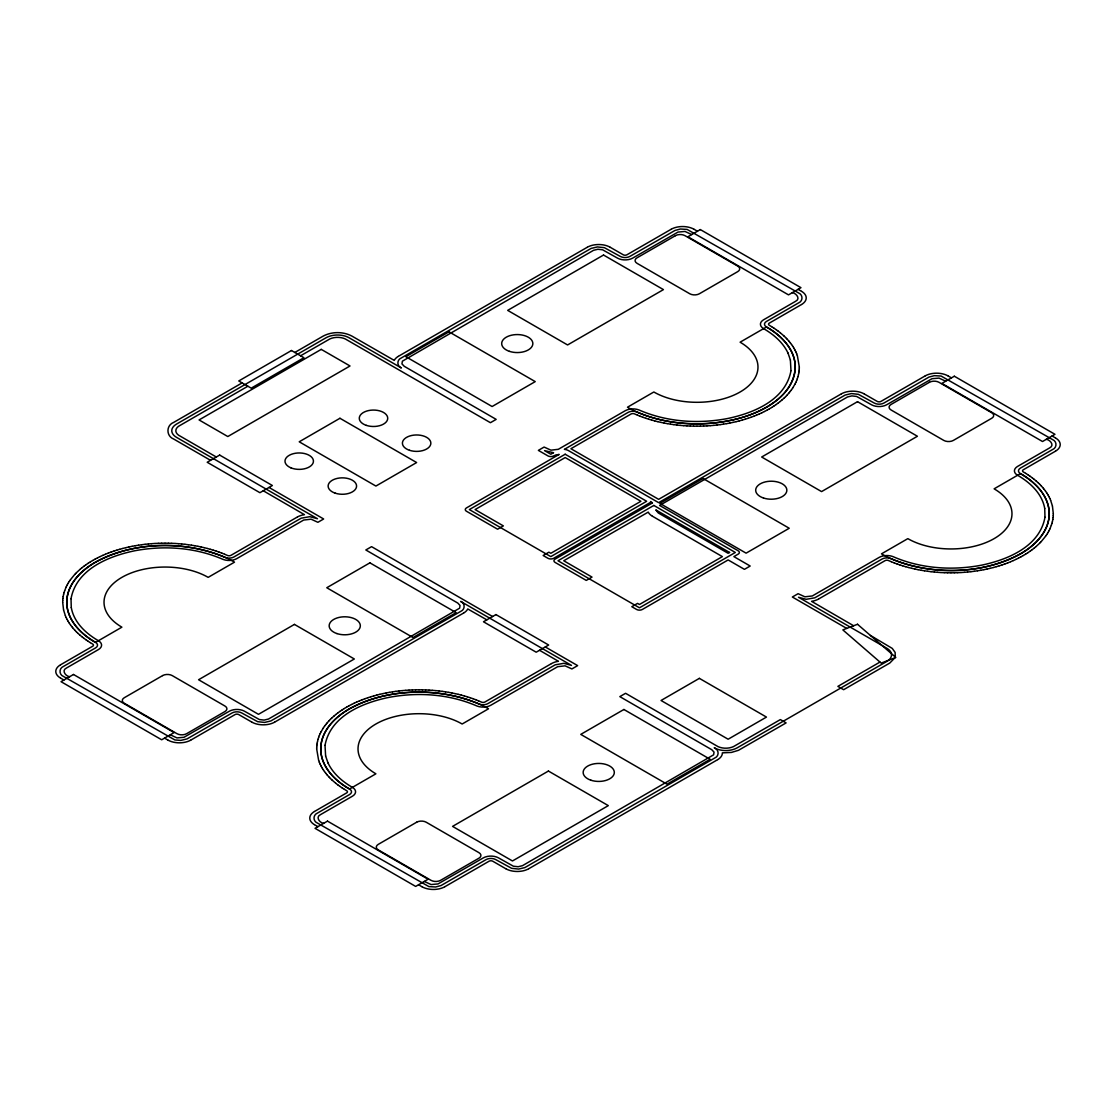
<?xml version="1.0" encoding="UTF-8"?>
<svg xmlns="http://www.w3.org/2000/svg" width="1116" height="1116" viewBox="0 0 1116 1116"><rect width="100%" height="100%" fill="white"/><g stroke="black" fill="none" stroke-linecap="round" stroke-linejoin="round"><path stroke-width="1.5" d="M62.691 602.194L62.747 600.408M316.679 748.836L316.735 747.05M799.265 368.95L799.321 367.164M1053.253 515.592L1053.309 513.806M62.747 600.269L62.901 598.469M71.019 598.72L71.271 607.592M316.749 746.911L316.902 745.111M325.021 745.362L325.621 755.992M790.979 370.638L790.379 360.008M799.098 370.889L799.251 369.089M1044.981 517.28L1044.729 508.408M1053.099 517.531L1053.253 515.731M62.915 598.329L63.18 596.544M71.033 598.706C76.404 569.272 108.573 556.159 134.729 550.774C164.136 545.236 195.481 547.384 223.061 559.409A10.853 6.264 0 0 0 236.634 558.711L303.691 520.042L311.099 519.191L317.907 522.302L323.654 518.982L269.026 487.441M316.916 744.972L317.167 743.186M325.021 745.335C330.406 715.914 362.574 702.801 388.717 697.416C418.123 691.878 449.469 694.026 477.062 706.051A10.853 6.264 0 0 0 490.621 705.354L557.693 666.684L565.087 665.834L571.894 668.944L577.642 665.624L545.305 646.959M790.979 370.665C785.734 400.058 753.342 413.227 727.283 418.584C697.863 424.136 666.531 421.96 638.938 409.949A10.853 6.264 0 0 0 625.379 410.646L558.307 449.316L550.913 450.166L544.106 447.056L538.358 450.376L547.942 455.9A4.073 2.344 0 0 0 553.689 455.9L556.019 454.91A10.839 6.264 0 0 0 556.731 454.826L557.582 454.714A10.839 6.264 0 0 0 558.279 454.589L559.172 454.393L466.46 507.92A4.073 2.344 0 0 0 466.46 511.24L497.61 529.221L503.372 525.901L475.095 509.58L565.184 457.56L640.905 501.279L550.816 553.299L548.891 552.183L543.143 555.503L547.942 558.279A4.073 2.344 0 0 0 553.689 558.279L649.54 502.939A4.073 2.344 0 0 0 650.712 501.516L652.469 502.911M798.833 372.814L799.084 371.028M1044.967 517.294C1039.68 546.687 1007.441 559.855 981.271 565.226C951.864 570.764 920.519 568.616 892.94 556.591A10.853 6.264 0 0 0 879.366 557.289L812.308 595.958L804.901 596.809L798.093 593.698L792.346 597.018L846.723 628.406M1052.82 519.456L1053.085 517.671M63.194 596.404L63.556 594.633M317.195 743.047L317.544 741.275M798.456 374.725L798.805 372.953M1052.444 521.367L1052.807 519.596M63.584 594.493L64.044 592.708M317.572 741.136L318.032 739.35M797.968 376.65L798.428 374.864M895.241 656.947L895.144 652.442L892.27 648.41L870.438 635.45M1051.956 523.292L1052.416 521.507M64.072 592.582L64.63 590.81M318.074 739.211L318.632 737.453M797.368 378.547L797.926 376.79M1051.37 525.19L1051.928 523.418M64.686 590.671L66.151 587.044M318.674 737.313L319.329 735.57M796.671 380.43L797.326 378.687M1051.314 525.329L1049.849 528.956M319.385 735.43L320.139 733.686M795.861 382.314L796.615 380.57M894.906 657.812L889.773 663.057L843.626 689.702L837.879 686.382L879.98 662.067M66.207 586.904L67.058 585.189M320.208 733.547L321.059 731.831M794.941 384.169L795.792 382.453M1048.942 530.811L1049.793 529.096M67.127 585.049L68.09 583.347M321.129 731.691L323.208 728.162M794.871 384.309L792.792 387.838M1047.91 532.653L1048.873 530.951M68.16 583.208L69.206 581.52M1046.794 534.48L1047.84 532.792M69.29 581.394L70.434 579.72M323.291 728.037L324.435 726.363M791.565 389.637L792.709 387.963M1045.566 536.28L1046.71 534.606M70.531 579.595L74.716 574.475M324.519 726.237L325.76 724.591M790.24 391.409L791.481 389.763M1045.469 536.405L1041.284 541.525M325.858 724.465L327.183 722.847M788.817 393.153L790.142 391.535M327.295 722.722L328.718 721.117M787.282 394.883L788.705 393.278M74.828 574.349L76.334 572.787M328.829 720.992L330.336 719.429M785.664 396.571L787.171 395.008M1039.666 543.213L1041.172 541.651M76.46 572.661L79.878 569.509M330.462 719.304L332.052 717.769M783.948 398.231L785.538 396.696M1039.54 543.339L1036.122 546.491M332.177 717.658L333.865 716.151M782.135 399.849L783.823 398.342M80.003 569.383L81.775 567.918M334.005 716.026L335.763 714.547M780.237 401.453L781.995 399.974M1034.225 548.082L1035.997 546.617M81.914 567.793L83.77 566.356M335.916 714.435L337.757 712.998M778.243 403.002L780.084 401.565M1032.23 549.644L1034.086 548.207M83.909 566.244L85.848 564.836M337.911 712.887L339.836 711.478M776.164 404.522L778.089 403.113M1030.152 551.165L1032.091 549.756M86.002 564.738L88.011 563.371M774.002 405.987L776.011 404.62M339.989 711.38L341.998 710.013M1027.989 552.629L1029.998 551.262M398.217 356.423L397.589 356.827A10.839 6.264 0 0 0 397.115 357.148L396.612 357.552A10.839 6.264 0 0 0 396.194 357.901L395.762 358.334A10.839 6.264 0 0 0 395.413 358.696L395.036 359.157A10.839 6.264 0 0 0 394.757 359.547L394.464 360.008A10.839 6.264 0 0 0 394.255 360.412L351.931 336.097C343.156 331.466 331.954 331.466 323.18 336.097L294.833 352.461M88.164 563.259L90.257 561.934M60.362 664.913L59.72 665.317A10.839 6.264 0 0 0 59.26 665.652L58.743 666.057A10.839 6.264 0 0 0 58.339 666.405L57.892 666.824A10.839 6.264 0 0 0 57.558 667.201L57.181 667.661A10.839 6.264 0 0 0 56.902 668.038L56.609 668.512A10.839 6.264 0 0 0 56.4 668.916L56.191 669.405A10.839 6.264 0 0 0 56.051 669.823L55.926 670.311A10.839 6.264 0 0 0 55.842 670.73L55.8 671.232A10.839 6.264 0 0 0 55.8 671.651L55.842 672.153A10.839 6.264 0 0 0 55.926 672.571L56.051 673.06A10.839 6.264 0 0 0 56.191 673.478L56.4 673.966A10.839 6.264 0 0 0 56.609 674.371L56.902 674.831A10.839 6.264 0 0 0 57.181 675.222L57.558 675.682A10.839 6.264 0 0 0 57.892 676.045L58.339 676.477A10.839 6.264 0 0 0 58.743 676.826L59.26 677.231A10.839 6.264 0 0 0 59.72 677.552L60.362 677.956M801.651 304.445L802.278 304.04A10.839 6.264 0 0 0 802.739 303.705L803.255 303.301A10.839 6.264 0 0 0 803.66 302.952L804.106 302.534A10.839 6.264 0 0 0 804.455 302.157L804.831 301.711A10.839 6.264 0 0 0 805.11 301.32L805.389 300.846A10.839 6.264 0 0 0 805.612 300.441L805.822 299.953A10.839 6.264 0 0 0 805.961 299.548L806.087 299.046A10.839 6.264 0 0 0 806.157 298.628L806.198 298.125A10.839 6.264 0 0 0 806.198 297.707L806.157 297.205A10.839 6.264 0 0 0 806.087 296.786L805.961 296.298A10.839 6.264 0 0 0 805.822 295.88L805.612 295.391A10.839 6.264 0 0 0 805.389 294.987L805.11 294.526A10.839 6.264 0 0 0 804.831 294.136L804.455 293.675A10.839 6.264 0 0 0 804.106 293.313L803.66 292.88A10.839 6.264 0 0 0 803.255 292.531L802.739 292.127A10.839 6.264 0 0 0 802.278 291.806L801.651 291.402M771.756 407.424L773.834 406.098M463.782 612.935L464.423 612.531A10.839 6.264 0 0 0 464.884 612.21L465.4 611.805A10.839 6.264 0 0 0 465.804 611.456L466.251 611.024A10.839 6.264 0 0 0 466.6 610.661L466.962 610.201A10.839 6.264 0 0 0 467.241 609.81L467.534 609.35A10.839 6.264 0 0 0 467.744 608.945L486.827 619.84M652.218 503.065L555.126 559.102A4.073 2.344 0 0 0 555.126 562.422L586.277 580.418L592.024 577.098L563.747 560.762L648.256 512.105A10.839 6.264 0 0 0 648.466 512.509L648.759 512.969A10.839 6.264 0 0 0 649.038 513.36L649.4 513.82A10.839 6.264 0 0 0 649.749 514.183L650.196 514.615A10.839 6.264 0 0 0 650.6 514.964L651.116 515.369A10.839 6.264 0 0 0 651.577 515.69L652.218 516.108M342.166 709.902L344.244 708.576M314.349 811.555L313.722 811.96A10.839 6.264 0 0 0 313.261 812.295L312.745 812.699A10.839 6.264 0 0 0 312.341 813.048L311.894 813.466A10.839 6.264 0 0 0 311.545 813.843L311.169 814.289A10.839 6.264 0 0 0 310.89 814.68L310.611 815.154A10.839 6.264 0 0 0 310.387 815.559L310.178 816.047A10.839 6.264 0 0 0 310.039 816.452L309.913 816.954A10.839 6.264 0 0 0 309.843 817.372L309.802 817.875A10.839 6.264 0 0 0 309.802 818.293L309.843 818.795A10.839 6.264 0 0 0 309.913 819.214L310.039 819.702A10.839 6.264 0 0 0 310.178 820.12L310.387 820.609A10.839 6.264 0 0 0 310.611 821.013L310.89 821.474A10.839 6.264 0 0 0 311.169 821.864L311.545 822.325A10.839 6.264 0 0 0 311.894 822.687L312.341 823.12A10.839 6.264 0 0 0 312.745 823.468L313.261 823.873A10.839 6.264 0 0 0 313.722 824.194L314.349 824.598M1055.638 451.087L1056.28 450.683A10.839 6.264 0 0 0 1056.74 450.348L1057.257 449.943A10.839 6.264 0 0 0 1057.661 449.595L1058.108 449.176A10.839 6.264 0 0 0 1058.442 448.799L1058.819 448.339A10.839 6.264 0 0 0 1059.098 447.962L1059.391 447.488A10.839 6.264 0 0 0 1059.6 447.084L1059.809 446.595A10.839 6.264 0 0 0 1059.949 446.177L1060.074 445.689A10.839 6.264 0 0 0 1060.158 445.27L1060.2 444.768A10.839 6.264 0 0 0 1060.2 444.349L1060.158 443.847A10.839 6.264 0 0 0 1060.074 443.429L1059.949 442.94A10.839 6.264 0 0 0 1059.809 442.522L1059.6 442.034A10.839 6.264 0 0 0 1059.391 441.629L1059.098 441.169A10.839 6.264 0 0 0 1058.819 440.778L1058.442 440.318A10.839 6.264 0 0 0 1058.108 439.955L1057.661 439.523A10.839 6.264 0 0 0 1057.257 439.174L1056.74 438.769A10.839 6.264 0 0 0 1056.28 438.449L1055.638 438.044M1025.744 554.066L1027.836 552.741M717.783 759.577L718.411 759.173A10.839 6.264 0 0 0 718.885 758.852L719.388 758.448A10.839 6.264 0 0 0 719.806 758.099L720.238 757.666A10.839 6.264 0 0 0 720.587 757.304L720.964 756.843A10.839 6.264 0 0 0 721.243 756.453L721.536 755.992A10.839 6.264 0 0 0 721.745 755.588L721.954 755.1A10.839 6.264 0 0 0 722.094 754.681L722.219 754.193A10.839 6.264 0 0 0 722.289 753.774L722.331 753.272A10.839 6.264 0 0 0 722.331 752.854L731.44 752.421L738.471 750.315L786.11 722.903L780.363 719.583L733.463 746.604A12.192 7.045 0 0 1 717.993 746.604L625.574 693.301L619.826 696.621L711.785 749.715L714.045 752.114L713.612 754.821L522.469 865.681L518.131 866.741L513.374 866.197L498.434 857.841A10.839 6.264 0 0 0 483.381 857.841L437.974 883.942L431.111 884.556L424.289 881.445M90.424 561.822L92.586 560.539M769.426 408.819L771.588 407.535M344.412 708.465L346.574 707.181M1023.414 555.461L1025.576 554.178M242.116 382.9L173.65 422.42C166.061 425.335 166.061 436.105 173.65 439.02L210.561 460.336M247.864 386.22L178.602 426.256A12.192 7.045 0 0 0 178.602 435.198L216.309 457.016M300.581 355.781L329.82 338.957A12.192 7.045 0 0 1 345.29 338.957L490.426 422.699L496.174 419.379L404.257 366.313L401.955 363.886L402.388 361.179L593.531 250.319L597.869 249.259L602.626 249.803L617.567 258.159A10.839 6.264 0 0 0 632.619 258.159L678.026 232.058L685.029 231.458L691.711 234.555M398.468 356.269L587.169 247.32M671.037 229.338L626.815 254.853A2.706 1.562 0 0 1 623.37 254.853L610.299 247.32M297.233 517.085L230.817 555.419A2.706 1.562 0 0 1 227.636 555.517L224.734 554.289M60.613 664.759L92.837 646.15A2.706 1.562 0 0 0 92.837 644.169L90.424 642.704M801.386 304.598L769.161 323.208A2.706 1.562 0 0 0 769.161 325.188L771.588 326.653M190.962 740.02L235.197 714.505A2.706 1.562 0 0 1 238.629 714.505L251.714 722.038M841.171 393.962L658.635 499.34L570.918 448.716L631.182 413.938A2.706 1.562 0 0 1 634.376 413.841L637.264 415.068M274.829 722.038L463.531 613.089M925.038 375.98L880.803 401.495A2.706 1.562 0 0 1 877.371 401.495L864.286 393.962M551.234 663.727L484.818 702.062A2.706 1.562 0 0 1 481.624 702.159L478.736 700.932M314.614 811.402L346.839 792.792A2.706 1.562 0 0 0 346.839 790.812L344.412 789.347M1055.387 451.241L1023.163 469.85A2.706 1.562 0 0 0 1023.163 471.831L1025.576 473.296M818.767 598.915L885.183 560.581A2.706 1.562 0 0 1 888.364 560.483L891.265 561.711M444.963 886.662L489.185 861.147A2.706 1.562 0 0 1 492.63 861.147L505.701 868.68M528.831 868.68L717.532 759.731M92.754 560.441L94.986 559.2M767.027 410.158L769.259 408.916M346.741 707.084L348.973 705.842M1021.014 556.8L1023.246 555.559M587.435 247.18L588.146 246.803A10.839 6.264 0 0 1 588.704 246.538L589.401 246.245A10.839 6.264 0 0 1 590.015 246.008L590.755 245.743A10.839 6.264 0 0 1 591.396 245.548L592.178 245.339A10.839 6.264 0 0 1 592.847 245.171L593.67 245.004A10.839 6.264 0 0 1 594.368 244.878L595.205 244.767A10.839 6.264 0 0 1 595.916 244.683L596.781 244.613A10.839 6.264 0 0 1 597.506 244.571L598.371 244.544A10.839 6.264 0 0 1 599.097 244.544L599.962 244.571A10.839 6.264 0 0 1 600.687 244.613L601.552 244.683A10.839 6.264 0 0 1 602.263 244.767L603.1 244.878A10.839 6.264 0 0 1 603.798 245.004L604.621 245.171A10.839 6.264 0 0 1 605.29 245.339L606.072 245.548A10.839 6.264 0 0 1 606.713 245.743L607.467 246.008A10.839 6.264 0 0 1 608.067 246.245L608.764 246.538A10.839 6.264 0 0 1 609.322 246.803L610.034 247.18M671.302 229.185L672.013 228.822A10.839 6.264 0 0 1 672.571 228.557L673.269 228.25A10.839 6.264 0 0 1 673.869 228.027L674.622 227.762A10.839 6.264 0 0 1 675.264 227.566L676.045 227.357A10.839 6.264 0 0 1 676.715 227.19L677.538 227.022A10.839 6.264 0 0 1 678.235 226.897L679.072 226.785A10.839 6.264 0 0 1 679.784 226.701L680.648 226.618A10.839 6.264 0 0 1 681.374 226.576L682.239 226.562A10.839 6.264 0 0 1 682.964 226.562L683.829 226.576A10.839 6.264 0 0 1 684.554 226.618L685.419 226.701A10.839 6.264 0 0 1 686.131 226.785L686.968 226.897A10.839 6.264 0 0 1 687.665 227.022L688.488 227.19A10.839 6.264 0 0 1 689.158 227.357L689.939 227.566A10.839 6.264 0 0 1 690.581 227.762L691.32 228.027A10.839 6.264 0 0 1 691.934 228.25L692.631 228.557A10.839 6.264 0 0 1 693.189 228.822L693.901 229.185M95.167 559.102L97.455 557.888M297.498 516.945L298.209 516.568A10.839 6.264 0 0 1 298.767 516.303L299.465 516.01A10.839 6.264 0 0 1 300.078 515.773L300.818 515.522A10.839 6.264 0 0 1 301.459 515.313L302.241 515.104A10.839 6.264 0 0 1 302.91 514.936L303.733 514.769A10.839 6.264 0 0 1 304.431 514.657L263.278 490.761M764.544 411.469L766.845 410.256M841.436 393.809L842.134 393.446A10.839 6.264 0 0 1 842.706 393.181L843.389 392.888A10.839 6.264 0 0 1 844.003 392.651L844.742 392.386A10.839 6.264 0 0 1 845.384 392.19L846.165 391.981A10.839 6.264 0 0 1 846.849 391.814L847.658 391.646A10.839 6.264 0 0 1 848.355 391.521L849.192 391.409A10.839 6.264 0 0 1 849.918 391.325L850.769 391.256A10.839 6.264 0 0 1 851.494 391.214L852.359 391.186A10.839 6.264 0 0 1 853.098 391.186L853.963 391.214A10.839 6.264 0 0 1 854.689 391.256L855.54 391.325A10.839 6.264 0 0 1 856.251 391.409L857.102 391.521A10.839 6.264 0 0 1 857.799 391.646L858.609 391.814A10.839 6.264 0 0 1 859.292 391.981L860.073 392.19A10.839 6.264 0 0 1 860.715 392.386L861.454 392.651A10.839 6.264 0 0 1 862.068 392.888L862.752 393.181A10.839 6.264 0 0 1 863.324 393.446L864.021 393.809M190.696 740.173L189.999 740.536A10.839 6.264 0 0 1 189.427 740.801L188.744 741.108A10.839 6.264 0 0 1 188.13 741.331L187.39 741.596A10.839 6.264 0 0 1 186.749 741.791L185.967 742A10.839 6.264 0 0 1 185.284 742.168L184.475 742.335A10.839 6.264 0 0 1 183.777 742.461L182.94 742.572A10.839 6.264 0 0 1 182.215 742.656L181.364 742.74A10.839 6.264 0 0 1 180.639 742.782L179.774 742.796A10.839 6.264 0 0 1 179.034 742.796L178.183 742.782A10.839 6.264 0 0 1 177.444 742.74L176.593 742.656A10.839 6.264 0 0 1 175.882 742.572L175.045 742.461A10.839 6.264 0 0 1 174.333 742.335L173.524 742.168A10.839 6.264 0 0 1 172.854 742L172.073 741.791A10.839 6.264 0 0 1 171.418 741.596L170.678 741.331A10.839 6.264 0 0 1 170.078 741.108L169.381 740.801A10.839 6.264 0 0 1 168.809 740.536L168.111 740.173M925.303 375.827L926.001 375.464A10.839 6.264 0 0 1 926.573 375.199L927.257 374.892A10.839 6.264 0 0 1 927.87 374.669L928.61 374.404A10.839 6.264 0 0 1 929.251 374.209L930.033 374A10.839 6.264 0 0 1 930.716 373.832L931.525 373.665A10.839 6.264 0 0 1 932.223 373.539L933.06 373.428A10.839 6.264 0 0 1 933.785 373.344L934.636 373.26A10.839 6.264 0 0 1 935.361 373.218L936.226 373.204A10.839 6.264 0 0 1 936.966 373.204L937.817 373.218A10.839 6.264 0 0 1 938.556 373.26L939.407 373.344A10.839 6.264 0 0 1 940.118 373.428L940.955 373.539A10.839 6.264 0 0 1 941.667 373.665L942.476 373.832A10.839 6.264 0 0 1 943.146 374L943.927 374.209A10.839 6.264 0 0 1 944.582 374.404L945.322 374.669A10.839 6.264 0 0 1 945.922 374.892L946.619 375.199A10.839 6.264 0 0 1 947.191 375.464L947.889 375.827M274.564 722.192L273.866 722.554A10.839 6.264 0 0 1 273.294 722.819L272.611 723.112A10.839 6.264 0 0 1 271.997 723.349L271.258 723.614A10.839 6.264 0 0 1 270.616 723.81L269.835 724.019A10.839 6.264 0 0 1 269.151 724.186L268.342 724.354A10.839 6.264 0 0 1 267.645 724.479L266.808 724.591A10.839 6.264 0 0 1 266.082 724.675L265.231 724.744A10.839 6.264 0 0 1 264.506 724.786L263.641 724.814A10.839 6.264 0 0 1 262.902 724.814L262.037 724.786A10.839 6.264 0 0 1 261.311 724.744L260.46 724.675A10.839 6.264 0 0 1 259.749 724.591L258.898 724.479A10.839 6.264 0 0 1 258.201 724.354L257.391 724.186A10.839 6.264 0 0 1 256.708 724.019L255.927 723.81A10.839 6.264 0 0 1 255.285 723.614L254.546 723.349A10.839 6.264 0 0 1 253.932 723.112L253.248 722.819A10.839 6.264 0 0 1 252.676 722.554L251.979 722.192M349.155 705.744L351.456 704.531M551.499 663.588L552.197 663.211A10.839 6.264 0 0 1 552.769 662.946L553.452 662.653A10.839 6.264 0 0 1 554.066 662.416L554.805 662.151A10.839 6.264 0 0 1 555.447 661.955L556.228 661.746A10.839 6.264 0 0 1 556.912 661.579L557.721 661.411A10.839 6.264 0 0 1 558.418 661.286L539.544 650.279M818.502 599.055L817.791 599.432A10.839 6.264 0 0 1 817.233 599.697L816.535 599.99A10.839 6.264 0 0 1 815.922 600.227L815.182 600.478A10.839 6.264 0 0 1 814.54 600.687L813.759 600.896A10.839 6.264 0 0 1 813.09 601.064L812.267 601.231A10.839 6.264 0 0 1 811.569 601.343L853.628 625.755M1018.545 558.112L1020.833 556.898M444.698 886.815L443.987 887.178A10.839 6.264 0 0 1 443.429 887.443L442.731 887.75A10.839 6.264 0 0 1 442.131 887.973L441.378 888.238A10.839 6.264 0 0 1 440.736 888.434L439.955 888.643A10.839 6.264 0 0 1 439.285 888.81L438.462 888.978A10.839 6.264 0 0 1 437.765 889.103L436.928 889.215A10.839 6.264 0 0 1 436.216 889.299L435.352 889.382A10.839 6.264 0 0 1 434.626 889.424L433.761 889.438A10.839 6.264 0 0 1 433.036 889.438L432.171 889.424A10.839 6.264 0 0 1 431.446 889.382L430.581 889.299A10.839 6.264 0 0 1 429.869 889.215L429.032 889.103A10.839 6.264 0 0 1 428.335 888.978L427.512 888.81A10.839 6.264 0 0 1 426.842 888.643L426.061 888.434A10.839 6.264 0 0 1 425.419 888.238L424.68 887.973A10.839 6.264 0 0 1 424.066 887.75L423.369 887.443A10.839 6.264 0 0 1 422.811 887.178L422.099 886.815M528.565 868.82L527.854 869.197A10.839 6.264 0 0 1 527.296 869.462L526.599 869.755A10.839 6.264 0 0 1 525.985 869.992L525.245 870.257A10.839 6.264 0 0 1 524.604 870.452L523.822 870.661A10.839 6.264 0 0 1 523.153 870.829L522.33 870.996A10.839 6.264 0 0 1 521.632 871.122L520.795 871.233A10.839 6.264 0 0 1 520.084 871.317L519.219 871.387A10.839 6.264 0 0 1 518.494 871.429L517.629 871.457A10.839 6.264 0 0 1 516.903 871.457L516.038 871.429A10.839 6.264 0 0 1 515.313 871.387L514.448 871.317A10.839 6.264 0 0 1 513.737 871.233L512.9 871.122A10.839 6.264 0 0 1 512.202 870.996L511.379 870.829A10.839 6.264 0 0 1 510.71 870.661L509.928 870.452A10.839 6.264 0 0 1 509.287 870.257L508.533 869.992A10.839 6.264 0 0 1 507.933 869.755L507.236 869.462A10.839 6.264 0 0 1 506.678 869.197L505.966 868.82M97.65 557.805L100.008 556.647M761.991 412.711L764.362 411.553M351.638 704.447L354.009 703.289M1015.992 559.353L1018.35 558.195M100.203 556.549L102.63 555.433M759.368 413.924L761.81 412.808M354.19 703.192L356.632 702.076M1013.37 560.567L1015.797 559.451M102.825 555.35L105.323 554.289M756.69 415.068L759.173 414.008M356.827 701.992L359.31 700.932M1010.678 561.711L1013.175 560.65M105.518 554.206L108.071 553.187M753.928 416.17L756.481 415.152M359.519 700.848L362.072 699.83M1007.929 562.813L1010.482 561.794M108.28 553.104L110.889 552.127M751.124 417.231L753.732 416.254M362.268 699.746L364.876 698.769M1005.111 563.873L1007.72 562.896M111.098 552.057L113.748 551.137M748.25 418.221L750.915 417.3M365.085 698.7L367.75 697.779M1002.252 564.863L1004.902 563.943M113.972 551.067L116.678 550.202M745.321 419.17L748.041 418.291M367.959 697.709L370.679 696.83M999.322 565.798L1002.028 564.933M116.901 550.132L119.663 549.309M742.349 420.048L745.111 419.225M370.889 696.775L373.651 695.952M996.337 566.691L999.099 565.868M119.872 549.253L122.676 548.486M739.322 420.871L742.126 420.104M373.874 695.896L376.678 695.129M993.324 567.514L996.128 566.747M122.899 548.416L125.759 547.705M736.253 421.653L739.099 420.941M376.901 695.059L379.747 694.347M990.241 568.295L993.101 567.584M125.982 547.649L128.87 546.993M733.142 422.364L736.03 421.709M379.97 694.292L382.858 693.636M987.13 569.007L990.018 568.351M129.093 546.952L132.023 546.338M729.99 423.02L732.905 422.406M383.095 693.594L386.01 692.98M983.977 569.662L986.907 569.048M726.795 423.606L729.752 423.062M132.246 546.296L135.203 545.752M980.797 570.248L983.754 569.704M386.248 692.938L389.205 692.394M723.587 424.136L726.572 423.648M135.441 545.71L138.426 545.222M977.574 570.778L980.559 570.29M389.428 692.352L392.413 691.864M720.336 424.61L723.349 424.178M138.663 545.18L141.676 544.748M974.324 571.253L977.337 570.82M392.651 691.822L395.664 691.39M717.058 425.029L720.099 424.652M141.913 544.72L144.941 544.329M971.06 571.671L974.087 571.28M395.901 691.348L398.942 690.971M713.766 425.377L716.821 425.056M145.178 544.301L148.233 543.98M967.767 572.02L970.822 571.699M399.179 690.943L402.234 690.623M710.46 425.656L713.529 425.391M148.484 543.966L151.553 543.701M964.447 572.299L967.516 572.034M402.471 690.609L405.54 690.344M707.125 425.88L710.208 425.67M151.79 543.687L154.873 543.478M961.127 572.522L964.21 572.313M405.792 690.33L408.875 690.12M703.791 426.047L706.888 425.894M155.124 543.464L158.207 543.311M957.793 572.689L960.876 572.536M409.112 690.106L412.209 689.953M700.443 426.145L703.554 426.047M158.458 543.311L161.555 543.213M954.445 572.787L957.542 572.689M412.446 689.953L415.557 689.855M697.095 426.173L700.206 426.145M161.806 543.213L164.903 543.185M951.097 572.815L954.194 572.787M415.794 689.855L418.905 689.827M693.747 426.145L696.858 426.173M165.154 543.185L168.251 543.213M947.749 572.787L950.846 572.815M419.142 689.827L422.253 689.855M690.399 426.047L693.51 426.145M168.502 543.213L171.599 543.311M944.401 572.689L947.498 572.787M422.49 689.855L425.601 689.953M687.065 425.894L690.162 426.047M941.067 572.536L944.15 572.689M171.85 543.311L174.933 543.464M425.838 689.953L428.935 690.106M683.745 425.67L686.828 425.88M937.733 572.313L940.816 572.522M175.184 543.478L178.267 543.687M429.172 690.12L432.255 690.33M680.425 425.391L683.494 425.656M934.427 572.034L937.496 572.299M178.504 543.701L181.573 543.966M432.506 690.344L435.575 690.609M677.133 425.056L680.188 425.377M931.121 571.699L934.176 572.02M181.824 543.98L184.879 544.301M435.812 690.623L438.867 690.943M673.855 424.652L676.896 425.029M927.856 571.28L930.883 571.671M185.116 544.329L188.144 544.72M439.104 690.971L442.145 691.348M670.604 424.178L673.618 424.61M924.606 570.82L927.619 571.253M188.381 544.748L191.394 545.18M442.382 691.39L445.396 691.822M667.382 423.648L670.367 424.136M921.384 570.29L924.369 570.778M191.631 545.222L194.616 545.71M445.633 691.864L448.618 692.352M664.201 423.062L667.159 423.606M918.189 569.704L921.146 570.248M194.854 545.752L197.811 546.296M448.841 692.394L451.799 692.938M661.049 422.406L663.964 423.02M915.036 569.048L917.966 569.662M198.034 546.338L200.964 546.952M452.036 692.98L454.951 693.594M657.924 421.709L660.812 422.364M911.925 568.351L914.813 569.007M201.187 546.993L204.075 547.649M455.189 693.636L458.076 694.292M654.855 420.941L657.701 421.653M908.842 567.584L911.702 568.295M204.298 547.705L207.157 548.416M458.299 694.347L461.145 695.059M651.828 420.104L654.632 420.871M905.815 566.747L908.619 567.514M207.381 548.486L210.185 549.253M461.368 695.129L464.172 695.896M648.842 419.225L651.605 420.048M902.844 565.868L905.606 566.691M210.394 549.309L213.156 550.132M464.395 695.952L467.158 696.775M645.913 418.291L648.633 419.17M899.915 564.933L902.621 565.798M213.379 550.202L216.086 551.067M467.367 696.83L470.087 697.709M643.039 417.3L645.704 418.221M897.041 563.943L899.691 564.863M216.309 551.137L218.959 552.057M470.296 697.779L472.961 698.7M640.221 416.254L642.83 417.231M894.223 562.896L896.832 563.873M219.168 552.127L221.777 553.104M473.17 698.769L475.779 699.746M637.473 415.152L640.026 416.17M891.461 561.794L894.014 562.813M221.986 553.187L224.539 554.206M475.974 699.83L478.527 700.848M694.166 229.338L697.458 231.235M798.093 289.337L801.386 291.248M948.154 375.98L951.446 377.878M1052.095 435.979L1055.387 437.89M792.346 292.657C796.252 293.201 800.814 298.851 795.652 301.264L763.456 319.86A10.839 6.264 0 0 0 763.456 328.55C773.514 334.368 782.93 342.305 787.966 353.005M945.698 381.198L939.016 378.101L932.027 378.701L886.606 404.801A10.839 6.264 0 0 1 871.568 404.801L856.614 396.445L851.871 395.901L847.518 396.961L659.598 505.436L738.192 550.802A4.073 2.344 0 0 1 738.192 554.122L733.882 556.619L750.175 566.021L744.428 569.341L728.134 559.939L642.342 609.462A4.073 2.344 0 0 1 636.594 609.462L631.795 606.699L637.557 603.379L639.468 604.481L722.373 556.619L652.469 516.262M1046.334 439.299C1050.226 439.857 1054.829 445.479 1049.64 447.907L1017.443 466.502A10.839 6.264 0 0 0 1017.443 475.193C1030.04 482.433 1042.023 493.467 1044.716 508.394M492.588 616.52L371.572 546.659L365.825 549.979L457.797 603.072L460.043 605.472L459.625 608.178L268.482 719.039L264.129 720.099L259.386 719.555L244.432 711.199A10.839 6.264 0 0 0 229.394 711.199L183.973 737.299L176.984 737.899L170.302 734.802M69.666 676.701C65.565 676.282 61.324 670.311 66.402 668.065L98.557 649.498A10.839 6.264 0 0 0 98.557 640.807C85.974 633.581 73.963 622.505 71.285 607.606M323.654 823.343C319.581 822.91 315.34 816.94 320.39 814.708L352.544 796.14A10.839 6.264 0 0 0 352.544 787.45C342.486 781.632 333.084 773.695 328.034 762.995M60.613 678.11L63.905 680.021M164.554 738.122L167.846 740.02M314.614 824.752L317.907 826.663M418.542 884.765L421.834 886.662M1025.744 473.393L1027.836 474.719M771.756 326.751L773.834 328.076M342.166 787.924L344.244 789.249M88.164 641.281L90.257 642.607M1027.989 474.83L1029.998 476.197M774.002 328.188L776.011 329.555M339.989 786.445L341.998 787.812M86.002 639.803L88.011 641.17M1030.152 476.309L1032.091 477.704M776.164 329.666L778.089 331.061M337.911 784.939L339.836 786.334M83.909 638.296L85.848 639.691M1032.23 477.815L1034.086 479.252M778.243 331.173L780.084 332.61M335.916 783.39L337.757 784.827M81.914 636.748L83.77 638.185M1034.225 479.378L1035.997 480.843M780.237 332.735L783.823 335.832M335.763 783.265L332.177 780.168M80.003 635.157L81.775 636.622M1036.122 480.968L1037.81 482.475M78.19 633.525L79.878 635.032M1037.936 482.586L1039.54 484.135M783.948 335.944L785.538 337.492M330.462 778.508L332.052 780.056M76.46 631.865L78.064 633.414M1039.666 484.246L1041.172 485.823M785.664 337.604L787.171 339.18M328.829 776.82L330.336 778.396M74.828 630.177L76.334 631.754M1041.284 485.934L1042.707 487.539M787.282 339.306L788.705 340.896M327.295 775.104L328.718 776.694M73.293 628.461L74.716 630.066M1042.804 487.664L1044.13 489.282M788.817 341.022L790.142 342.64M325.858 773.36L327.183 774.978M71.87 626.718L73.196 628.336M1044.241 489.408L1045.469 491.054M790.24 342.765L791.481 344.412M324.519 771.588L325.76 773.235M70.531 624.946L71.759 626.592M1045.566 491.18L1046.71 492.853M791.565 344.537L792.709 346.211M323.291 769.789L324.435 771.463M69.29 623.146L70.434 624.82M1046.794 492.979L1047.84 494.667M792.792 346.337L793.839 348.025M322.161 767.975L323.208 769.663M68.16 621.333L69.206 623.021M1047.91 494.806L1048.873 496.508M793.922 348.164L794.871 349.866M321.129 766.134L322.078 767.836M67.127 619.492L68.09 621.193M1048.942 496.648L1049.793 498.378M794.941 350.006L795.792 351.735M320.208 764.265L321.059 765.995M66.207 617.622L67.058 619.352M1049.849 498.503L1050.602 500.247M795.861 351.861L796.615 353.605M787.98 353.019L790.379 359.98M328.02 762.981L325.621 756.02M319.385 762.395L320.139 764.139M65.398 615.753L66.151 617.497M1050.658 500.387L1052.416 505.953M796.671 353.744L797.326 355.488M318.674 760.512L319.329 762.256M65.342 615.614L63.584 610.047M797.368 355.627L799.321 367.025M318.632 760.373L316.679 748.976M1052.444 506.092L1053.309 513.667M63.556 609.908L62.691 602.333M66.807 600.45C65.844 618.989 80.45 633.902 95.544 642.384L121.895 627.164A61.003 35.21 0 0 1 121.895 577.363A61.003 35.21 0 0 1 208.162 577.363L234.513 562.157A98.278 56.735 0 0 0 95.544 562.157C81.468 570.178 67.909 583.305 66.807 600.38M320.808 747.092C319.832 765.632 334.451 780.544 349.531 789.026L375.897 773.807A61.003 35.21 0 0 1 375.897 724.005A61.003 35.21 0 0 1 462.15 724.005L488.515 708.786A98.278 56.735 0 0 0 349.531 708.786C335.484 716.807 321.896 729.948 320.808 747.023M795.248 367.122C793.713 396.501 762.66 412.153 737.578 418.751C704.559 427.023 668.526 425.531 637.069 412.055A6.766 3.906 0 0 0 628.113 412.39L564.375 449.357A8.133 4.701 0 0 1 568.546 450.641L658.635 502.66L845.119 395.064L851.368 393.571L858.33 394.311L874.288 403.057A6.78 3.906 0 0 0 883.872 403.057L928.986 377.082L934.385 375.66L941.109 376.05L1052.514 439.551C1057.131 441.294 1057.131 447.823 1052.514 449.581L1020.456 468.078A6.78 3.906 0 0 0 1020.456 473.616A98.278 56.735 0 0 1 1020.456 553.843C981.159 574.935 931.986 575.619 891.056 558.697A6.766 3.906 0 0 0 882.1 559.032L814.806 597.813L806.17 599.32L798.512 597.255L886.76 648.201A16.266 9.388 0 0 1 886.76 661.481L737.23 747.804A16.266 9.388 0 0 1 714.226 747.804C719.067 749.394 719.555 756.216 714.645 758.071L524.869 867.578L518.619 869.071L511.658 868.332L495.699 859.585A6.78 3.906 0 0 0 486.116 859.585L441.001 885.56L435.617 886.983L428.893 886.592L317.488 823.092C312.857 821.348 312.857 814.82 317.488 813.062L349.531 794.564A6.78 3.906 0 0 0 349.531 789.026A98.278 56.735 0 0 1 349.531 708.786C388.828 687.735 438.016 687.01 478.931 703.945A6.766 3.906 0 0 0 487.887 703.61L555.182 664.829L563.817 663.322L571.476 665.387L460.657 601.398C465.205 603.128 465.33 609.573 460.769 611.359L270.881 720.936L264.631 722.429L257.67 721.689L241.712 712.943A6.78 3.906 0 0 0 232.128 712.943L187.014 738.918L180.764 740.41L174.891 739.95L63.486 676.449C58.869 674.706 58.869 668.177 63.486 666.419L95.544 647.922A6.78 3.906 0 0 0 95.544 642.384A98.278 56.735 0 0 1 95.544 562.157C134.841 541.093 184.014 540.367 224.944 557.303A6.766 3.906 0 0 0 233.9 556.968L301.194 518.187L309.829 516.68L317.488 518.745L176.537 437.36A16.266 9.388 0 0 1 176.537 424.08L326.053 337.757A16.266 9.388 0 0 1 349.057 337.757L401.355 367.959C396.724 366.201 396.724 359.673 401.355 357.929L591.131 248.422L597.381 246.929L604.342 247.668L620.301 256.415A6.78 3.906 0 0 0 629.884 256.415L674.999 230.44L680.383 229.017L687.107 229.408L798.512 292.908C803.143 294.652 803.143 301.18 798.512 302.938L766.469 321.436A6.78 3.906 0 0 0 766.469 326.974A98.278 56.735 0 0 1 766.469 407.214A98.278 56.735 0 0 1 627.485 407.214L653.85 391.995A61.003 35.21 0 0 0 740.103 391.995A61.003 35.21 0 0 0 740.103 342.194L766.469 326.974C781.06 335.246 795.178 349.266 795.248 367.122M1049.249 513.765C1049.124 531.579 1035.062 545.557 1020.498 553.829A98.278 56.735 0 0 1 881.487 553.843L907.838 538.637A61.003 35.21 0 0 0 994.105 538.637A61.003 35.21 0 0 0 994.105 488.836L1020.456 473.616C1035.048 481.875 1049.166 495.909 1049.249 513.765M291.471 350.522L238.768 380.961L251.226 388.159L303.943 357.72L291.471 350.522M321.255 349.378L199.053 419.937L227.804 436.537L350.019 365.978L321.255 349.378M219.657 455.077L207.199 462.261L259.916 492.7L272.374 485.516L219.657 455.077M448.981 331.815L405.847 356.715L492.1 406.517L535.234 381.616L448.981 331.815M603.533 255.034L507.682 310.374L567.584 344.956L663.434 289.616L603.533 255.034M339.948 418.277L299.214 441.796L375.897 486.06L416.631 462.54L339.948 418.277M675.417 235.671L637.069 257.796A6.78 3.906 0 0 0 637.069 263.334L689.786 293.773A6.78 3.906 0 0 0 699.369 293.773L737.718 271.634A6.78 3.906 0 0 0 737.718 266.096L685.001 235.671A6.78 3.906 0 0 0 675.417 235.671M700.332 229.575L687.875 236.773L788.51 294.875L800.967 287.677L700.332 229.575M73.489 674.482L61.031 681.681L161.681 739.782L174.138 732.584L73.489 674.482M162.629 675.585L124.294 697.723A6.78 3.906 0 0 0 124.294 703.261L177.012 733.7A6.78 3.906 0 0 0 186.595 733.7L224.93 711.562A6.78 3.906 0 0 0 224.93 706.023L172.213 675.585A6.78 3.906 0 0 0 162.629 675.585M553.48 452.705L550.816 454.24L544.524 450.613L553.48 452.705M369.898 562.841L326.765 587.741L413.032 637.543L456.165 612.642L369.898 562.841M565.184 454.24L469.348 509.58L550.816 556.619L646.652 501.279L565.184 454.24M294.429 624.402L198.578 679.742L258.48 714.324L354.33 658.984L294.429 624.402M653.85 505.436L558 560.762L639.468 607.802L735.318 552.462L653.85 505.436M702.968 478.457L659.835 503.358L746.102 553.159L789.235 528.259L702.968 478.457M857.52 401.676L761.67 457.016L821.571 491.598L917.422 436.258L857.52 401.676M495.936 614.581L483.479 621.779L536.196 652.204L548.654 645.02L495.936 614.581M929.405 382.3L891.07 404.438A6.78 3.906 0 0 0 891.07 409.977L943.787 440.415A6.78 3.906 0 0 0 953.371 440.415L991.706 418.277A6.78 3.906 0 0 0 991.706 412.739L938.988 382.3A6.78 3.906 0 0 0 929.405 382.3M954.32 376.218L941.862 383.416L1042.511 441.517L1054.969 434.319L954.32 376.218M729.571 552.462L728.134 553.299L658.259 512.955L655.803 509.886L729.571 552.462M327.49 821.125L315.033 828.323L415.668 886.425L428.125 879.227L327.49 821.125M416.631 822.227L378.282 844.366A6.78 3.906 0 0 0 378.282 849.904L430.999 880.329A6.78 3.906 0 0 0 440.583 880.329L478.931 858.204A6.78 3.906 0 0 0 478.931 852.666L426.214 822.227A6.78 3.906 0 0 0 416.631 822.227M623.9 709.483L580.766 734.384L667.019 784.185L710.153 759.285L623.9 709.483M699.369 678.361L661.035 700.485L728.134 739.224L766.469 717.086L699.369 678.361M548.416 771.044L452.566 826.384L512.467 860.966L608.318 805.626L548.416 771.044M857.507 624.263L842.845 629.898L881.166 663.099L895.827 657.45L857.507 624.263M409.516 450.292A14.229 8.217 0 0 0 430.86 443.178A14.229 8.217 0 0 0 409.516 436.063A14.229 8.217 0 0 0 409.516 450.292M335.232 493.174A14.229 8.217 0 0 0 356.576 486.06A14.229 8.217 0 0 0 335.232 478.945A14.229 8.217 0 0 0 335.232 493.174M366.383 425.391A14.229 8.217 0 0 0 387.726 418.277A14.229 8.217 0 0 0 366.383 411.162A14.229 8.217 0 0 0 366.383 425.391M290.927 467.841A14.229 8.217 0 0 0 313.373 461.968A14.229 8.217 0 0 0 293.341 453.682A14.229 8.217 0 0 0 290.927 467.841M590.936 780.223A15.582 8.998 0 0 0 614.316 772.425A15.582 8.998 0 0 0 590.936 764.641A15.582 8.998 0 0 0 590.936 780.223M336.948 633.581A15.582 8.998 0 0 0 360.329 625.783A15.582 8.998 0 0 0 336.948 617.999A15.582 8.998 0 0 0 336.948 633.581M763.47 498.001A15.582 8.998 0 0 0 786.85 490.217A15.582 8.998 0 0 0 763.47 482.419A15.582 8.998 0 0 0 763.47 498.001M509.468 351.359A15.582 8.998 0 0 0 532.848 343.575A15.582 8.998 0 0 0 509.468 335.776A15.582 8.998 0 0 0 509.468 351.359"/></g></svg>
